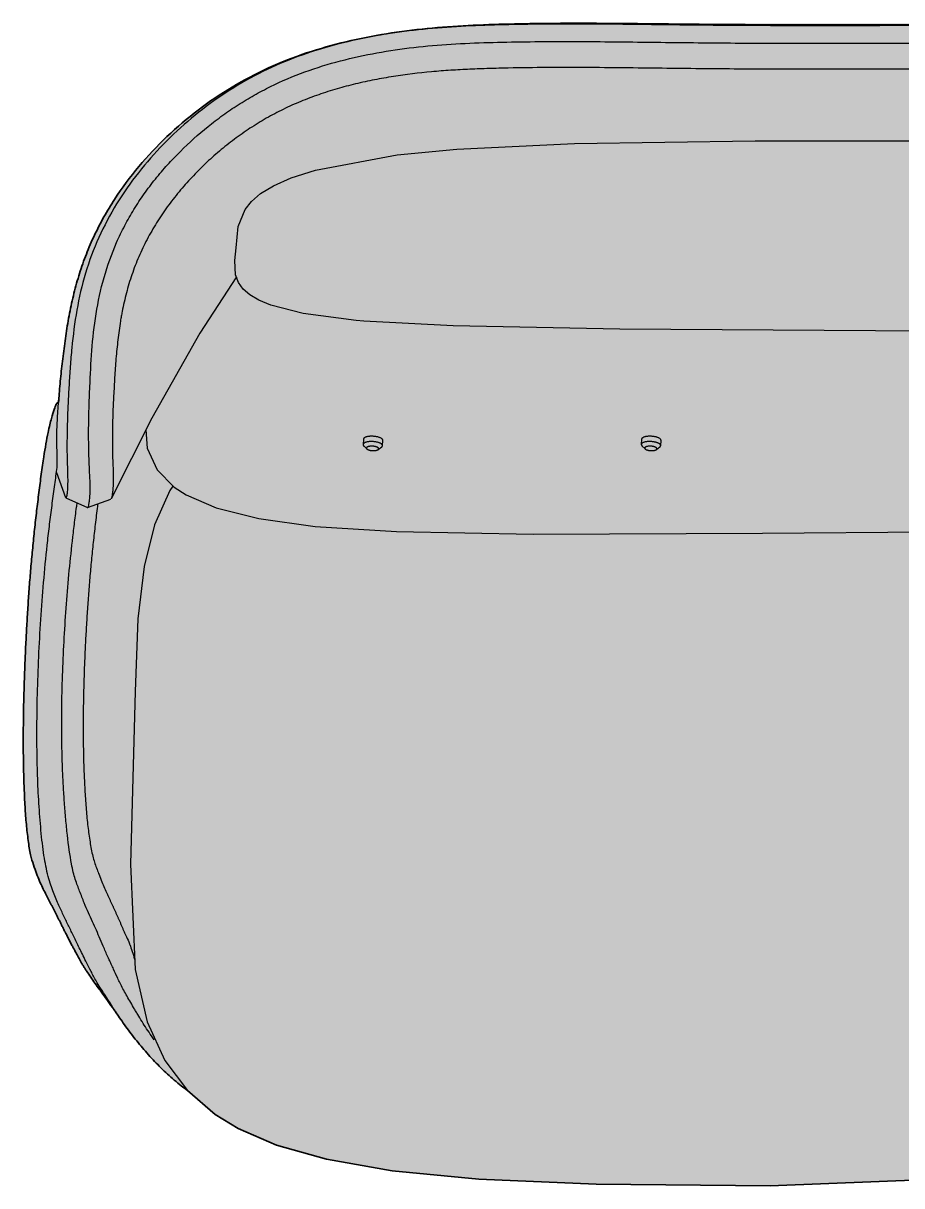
# Model space of a CAD drawing. Header units: millimetres. Extents: x 0 to 3531, y -1408 to 1130.
# Drawn here: x 2020 to 2753, y -1344 to -375 of the extents above; entities that cross this region are included whole.
import ezdxf

# ---------------------------------------------------------------- set-up
doc = ezdxf.new("R2010")
doc.units = ezdxf.units.MM
doc.layers.add('Blocks', color=7, linetype='Continuous')
doc.layers.add('Blocks$Fill', color=7, linetype='Continuous', true_color=0xffffff)
doc.layers.add('Blocks$Inner', color=7, linetype='Continuous', lineweight=25, true_color=0x007f00)
doc.layers.add('Blocks$Outline', color=7, linetype='Continuous', lineweight=35, true_color=0xff3f3f)

# ---------------------------------------------------------------- blocks, each defined once
blk = doc.blocks.new('Ro Top')
at = {"layer": 'Blocks$Fill'}
blk.add_hatch(color=256, dxfattribs=at).paths.add_polyline_path([(-136.73, -267.22), (-135.42, -266.32), (-134.11, -265.36), (-131.51, -263.34), (-125.65, -258.53), (-122.79, -256.05), (-119.98, -253.52), (-117.21, -250.95), (-114.5, -248.32), (-111.83, -245.64), (-109.21, -242.91), (-104.09, -237.32), (-99.13, -231.62), (-94.32, -225.82), (-89.69, -219.95), (-85.27, -214), (-63.79, -183.61), (-61.43, -180.48), (-59.54, -177.87), (-55.99, -172.77), (-49.9, -163.56), (-48.59, -161.46), (-47.37, -159.36), (-41.66, -148.66), (-40.29, -146.22), (-39.44, -144.62), (-35.66, -137.07), (-34.24, -134.43), (-33.57, -133.12), (-30.43, -126.67), (-18.21, -102.95), (-15.81, -98.02), (-13.34, -92.64), (-12.09, -89.67), (-10.83, -86.46), (-9.56, -82.99), (-8.28, -79.23), (-7.01, -75.18), (-5.73, -70.83), (-4.73, -65), (-3.82, -58.82), (-3.01, -52.31), (-2.3, -45.47), (-1.7, -38.26), (-0.48, -15.21), (0.24, 15.83), (-0.25, 62.19), (-2.86, 123.77), (-6.86, 177.44), (-12.75, 231.14), (-16.85, 261.01), (-18.59, 271.59), (-20.44, 281.22), (-21.9, 287.6), (-23.22, 292.81), (-24.42, 296.99), (-24.96, 298.74), (-25.48, 300.28), (-25.97, 301.63), (-26.42, 302.8), (-26.85, 303.8), (-27.05, 304.23), (-27.24, 304.63), (-27.42, 304.99), (-27.6, 305.31), (-27.77, 305.6), (-27.85, 305.73), (-27.93, 305.85), (-28.01, 305.96), (-28.08, 306.07), (-28.16, 306.17), (-28.23, 306.25), (-28.26, 306.29), (-28.3, 306.33), (-28.33, 306.37), (-28.36, 306.4), (-28.4, 306.44), (-28.43, 306.47), (-28.46, 306.49), (-28.49, 306.52), (-28.5, 306.53), (-28.52, 306.54), (-28.53, 306.55), (-28.55, 306.56), (-28.56, 306.57), (-28.58, 306.58), (-28.59, 306.59), (-28.6, 306.6), (-28.62, 306.6), (-28.63, 306.61), (-28.64, 306.62), (-28.65, 306.62), (-28.67, 306.63), (-28.68, 306.63), (-28.69, 306.64), (-28.7, 306.64), (-28.7, 306.64), (-28.71, 306.64), (-28.72, 306.64), (-28.72, 306.64), (-28.73, 306.64), (-28.73, 306.65), (-28.74, 306.65), (-28.75, 306.65), (-28.75, 306.65), (-28.76, 306.65), (-28.76, 306.65), (-28.77, 306.65), (-28.77, 306.65), (-28.78, 306.65), (-28.78, 306.65), (-28.79, 306.65), (-28.8, 306.65), (-28.8, 306.65), (-28.81, 306.65), (-28.81, 306.65), (-28.82, 306.65), (-28.82, 306.65), (-28.83, 306.65), (-28.83, 306.64), (-28.84, 306.64), (-28.84, 306.64), (-28.85, 306.64), (-28.85, 306.64), (-28.86, 306.64), (-28.86, 306.64), (-28.87, 306.63), (-28.87, 306.63), (-28.88, 306.63), (-28.88, 306.63), (-28.89, 306.62), (-28.89, 306.62), (-28.9, 306.62), (-28.9, 306.62), (-28.91, 306.61), (-28.91, 306.61), (-28.92, 306.61), (-28.92, 306.6), (-28.93, 306.6), (-28.93, 306.59), (-28.94, 306.59), (-28.94, 306.59), (-28.95, 306.58), (-28.95, 306.58), (-28.96, 306.57), (-28.97, 306.56), (-28.98, 306.55), (-28.98, 306.54), (-28.99, 306.53), (-29, 306.52), (-29.01, 306.51), (-29.02, 306.49), (-29.03, 306.48), (-29.04, 306.47), (-29.05, 306.45), (-29.07, 306.42), (-29.08, 306.39), (-29.1, 306.36), (-29.14, 306.28), (-29.17, 306.2), (-31.25, 330.07), (-34.25, 355.33), (-35.43, 363.73), (-36.76, 372.12), (-38.3, 380.53), (-40.05, 388.91), (-42.01, 397.23), (-44.19, 405.49), (-46.63, 413.68), (-49.35, 421.79), (-52.33, 429.81), (-55.57, 437.7), (-59.08, 445.49), (-62.87, 453.18), (-66.93, 460.74), (-71.23, 468.16), (-75.77, 475.42), (-80.53, 482.53), (-85.52, 489.47), (-90.71, 496.25), (-96.11, 502.87), (-101.71, 509.33), (-107.49, 515.62), (-113.44, 521.76), (-119.57, 527.72), (-125.85, 533.52), (-132.29, 539.15), (-138.88, 544.6), (-145.61, 549.86), (-152.48, 554.95), (-159.49, 559.84), (-166.62, 564.53), (-173.88, 569.02), (-181.28, 573.31), (-188.79, 577.39), (-196.41, 581.26), (-204.15, 584.91), (-211.98, 588.36), (-219.91, 591.59), (-227.92, 594.61), (-236.01, 597.43), (-244.17, 600.05), (-252.38, 602.47), (-260.64, 604.72), (-268.95, 606.79), (-277.3, 608.69), (-285.68, 610.44), (-294.1, 612.03), (-302.54, 613.47), (-319.49, 615.92), (-336.51, 617.83), (-353.57, 619.26), (-370.66, 620.29), (-404.91, 621.54), (-507.58, 621.91), (-1071.27, 622.09), (-1105.5, 621.54), (-1139.75, 620.29), (-1156.84, 619.26), (-1173.9, 617.83), (-1190.92, 615.92), (-1207.87, 613.47), (-1216.31, 612.03), (-1224.73, 610.44), (-1233.11, 608.69), (-1241.46, 606.79), (-1249.77, 604.72), (-1258.03, 602.47), (-1266.24, 600.05), (-1274.4, 597.43), (-1282.49, 594.61), (-1290.5, 591.59), (-1298.43, 588.36), (-1306.26, 584.91), (-1314, 581.26), (-1321.62, 577.39), (-1329.13, 573.31), (-1336.52, 569.02), (-1343.79, 564.53), (-1350.92, 559.84), (-1357.93, 554.95), (-1364.8, 549.86), (-1371.53, 544.6), (-1378.12, 539.15), (-1384.55, 533.52), (-1390.84, 527.72), (-1396.97, 521.76), (-1402.92, 515.62), (-1408.7, 509.33), (-1414.3, 502.87), (-1419.69, 496.25), (-1424.89, 489.47), (-1429.88, 482.53), (-1434.64, 475.42), (-1439.18, 468.16), (-1443.48, 460.74), (-1447.53, 453.18), (-1451.33, 445.49), (-1454.84, 437.7), (-1458.08, 429.81), (-1461.06, 421.79), (-1463.77, 413.68), (-1466.22, 405.49), (-1468.4, 397.23), (-1470.36, 388.91), (-1472.1, 380.53), (-1473.65, 372.12), (-1474.98, 363.73), (-1477.23, 346.89), (-1479.97, 321.74), (-1481.23, 306.2), (-1481.27, 306.28), (-1481.31, 306.36), (-1481.33, 306.39), (-1481.34, 306.42), (-1481.36, 306.45), (-1481.37, 306.47), (-1481.38, 306.48), (-1481.39, 306.49), (-1481.4, 306.51), (-1481.41, 306.52), (-1481.42, 306.53), (-1481.42, 306.54), (-1481.43, 306.55), (-1481.44, 306.56), (-1481.45, 306.57), (-1481.46, 306.58), (-1481.46, 306.58), (-1481.47, 306.59), (-1481.47, 306.59), (-1481.48, 306.59), (-1481.48, 306.6), (-1481.49, 306.6), (-1481.49, 306.61), (-1481.5, 306.61), (-1481.5, 306.61), (-1481.51, 306.62), (-1481.51, 306.62), (-1481.52, 306.62), (-1481.52, 306.62), (-1481.53, 306.63), (-1481.53, 306.63), (-1481.54, 306.63), (-1481.54, 306.63), (-1481.55, 306.64), (-1481.55, 306.64), (-1481.56, 306.64), (-1481.56, 306.64), (-1481.57, 306.64), (-1481.57, 306.64), (-1481.58, 306.64), (-1481.58, 306.65), (-1481.59, 306.65), (-1481.59, 306.65), (-1481.6, 306.65), (-1481.6, 306.65), (-1481.61, 306.65), (-1481.61, 306.65), (-1481.62, 306.65), (-1481.62, 306.65), (-1481.63, 306.65), (-1481.64, 306.65), (-1481.64, 306.65), (-1481.65, 306.65), (-1481.65, 306.65), (-1481.66, 306.65), (-1481.66, 306.65), (-1481.67, 306.65), (-1481.68, 306.65), (-1481.68, 306.64), (-1481.69, 306.64), (-1481.69, 306.64), (-1481.7, 306.64), (-1481.71, 306.64), (-1481.71, 306.64), (-1481.72, 306.64), (-1481.73, 306.63), (-1481.74, 306.63), (-1481.75, 306.62), (-1481.77, 306.62), (-1481.78, 306.61), (-1481.79, 306.6), (-1481.81, 306.6), (-1481.82, 306.59), (-1481.83, 306.58), (-1481.85, 306.57), (-1481.86, 306.56), (-1481.88, 306.55), (-1481.89, 306.54), (-1481.9, 306.53), (-1481.92, 306.52), (-1481.95, 306.49), (-1481.98, 306.47), (-1482.01, 306.44), (-1482.04, 306.4), (-1482.08, 306.37), (-1482.11, 306.33), (-1482.14, 306.29), (-1482.18, 306.25), (-1482.25, 306.17), (-1482.32, 306.07), (-1482.4, 305.96), (-1482.48, 305.85), (-1482.56, 305.73), (-1482.64, 305.6), (-1482.81, 305.31), (-1482.98, 304.99), (-1483.17, 304.63), (-1483.36, 304.23), (-1483.56, 303.8), (-1483.99, 302.8), (-1484.44, 301.63), (-1484.93, 300.28), (-1485.45, 298.74), (-1485.99, 296.99), (-1487.19, 292.81), (-1488.51, 287.6), (-1489.97, 281.22), (-1491.82, 271.59), (-1493.55, 261.01), (-1499.54, 215.8), (-1504.24, 169.76), (-1507.55, 123.77), (-1510.16, 62.19), (-1510.65, 15.83), (-1509.93, -15.21), (-1508.71, -38.26), (-1508.11, -45.47), (-1507.4, -52.31), (-1506.59, -58.82), (-1505.68, -65), (-1504.68, -70.83), (-1503.4, -75.18), (-1502.13, -79.23), (-1500.85, -82.99), (-1499.58, -86.46), (-1498.32, -89.67), (-1497.07, -92.64), (-1494.6, -98.02), (-1491.03, -105.29), (-1479.98, -126.67), (-1476.84, -133.12), (-1475.82, -135.09), (-1474.75, -137.07), (-1470.97, -144.62), (-1469.67, -147.02), (-1468.27, -149.52), (-1463.04, -159.36), (-1461.81, -161.46), (-1460.51, -163.56), (-1454.41, -172.77), (-1450.87, -177.87), (-1448.98, -180.48), (-1445.44, -185.23), (-1425.14, -214), (-1420.72, -219.95), (-1416.09, -225.82), (-1411.28, -231.62), (-1406.32, -237.32), (-1401.2, -242.91), (-1398.58, -245.64), (-1395.91, -248.32), (-1393.2, -250.95), (-1390.43, -253.52), (-1387.62, -256.05), (-1384.76, -258.53), (-1378.9, -263.34), (-1376.3, -265.36), (-1374.99, -266.32), (-1373.68, -267.22), (-1350.58, -287.28), (-1331.52, -298.95), (-1299.63, -312.67), (-1257.81, -324.49), (-1203.04, -334.13), (-1130.86, -341.2), (-1033.16, -345.33), (-887.89, -346.56), (-755.2, -341.3), (-622.52, -346.56), (-477.25, -345.33), (-379.55, -341.2), (-307.36, -334.13), (-252.6, -324.49), (-210.78, -312.67), (-178.89, -298.95), (-159.83, -287.28)], flags=0)
at = {"layer": 'Blocks$Inner'}
for p, q in [((-1227.11, 275.56), (-1227.37, 271.17)), ((-1211.18, 270.21), (-1210.91, 274.6)), ((-995.17, 275.56), (-995.43, 271.17)), ((-979.24, 270.21), (-978.97, 274.6)), ((-1226.82, 270.02), (-1224.2, 267.47)), ((-1214.77, 266.91), (-1211.86, 269.13)), ((-994.88, 270.02), (-992.26, 267.47)), ((-982.83, 266.91), (-979.92, 269.13)), ((-1483, 247.83), (-1475.35, 226.89)), ((-1475.15, 226.59), (-1457.17, 218.62)), ((-1457.01, 218.62), (-1437.53, 225.64))]:
    blk.add_line(p, q, dxfattribs=at)
for points in [[(-757.5, 365.55), (-1013.35, 367.14), (-1152.29, 370.02), (-1226.68, 374.04), (-1233.09, 374.59), (-1277.18, 380.32), (-1304.4, 387.18), (-1314.39, 391.33), (-1321.89, 395.79), (-1327.38, 400.64), (-1331.22, 406.08), (-1333.63, 412.66), (-1334.28, 424.6), (-1333.31, 435.05), (-1331.45, 452.73), (-1325.8, 466.87), (-1320.46, 473.56), (-1312.77, 480.2), (-1302.04, 486.82), (-1287.27, 493.4), (-1267.14, 499.89), (-1198.9, 512.58), (-1149.18, 517.26), (-1051.1, 521.98), (-900.37, 524.28), (-755.2, 524.3)], [(-1332.95, 411), (-1363.59, 364.06), (-1403.44, 293.08), (-1437.33, 225.9)], [(-1408.49, 283.39), (-1407.34, 268.15), (-1398.99, 249.95), (-1384.74, 235.56), (-1374.98, 229.24), (-1349.9, 218.43), (-1314.26, 209.39), (-1267.35, 202.84), (-1199.56, 198.61), (-1085.6, 196.47), (-894.46, 197.29), (-755.2, 198.44), (-615.95, 197.29), (-424.8, 196.47), (-310.85, 198.61), (-243.05, 202.84), (-196.15, 209.39), (-160.51, 218.43), (-135.43, 229.24), (-125.67, 235.56), (-111.42, 249.95), (-103.07, 268.15), (-101.92, 283.39)], [(-1385.94, 236.52), (-1388.46, 232.95), (-1401.17, 204.22), (-1410, 169.62), (-1415.28, 125.99), (-1417.42, 65.42), (-1421.28, -78.58), (-1417.48, -166.42), (-1407.32, -209.91), (-1392.56, -242.11), (-1373.68, -267.22), (-1350.58, -287.28), (-1331.52, -298.95), (-1299.63, -312.67), (-1257.81, -324.49), (-1203.04, -334.13), (-1130.86, -341.2), (-1033.16, -345.33), (-887.89, -346.56), (-755.2, -341.3)]]:
    blk.add_lwpolyline(points, dxfattribs=at)
for points, knots in [([(-1482.39, 252.02), (-1482.39, 252.43), (-1482.38, 253.68), (-1482.38, 255.67), (-1482.38, 257.98), (-1482.38, 259.9), (-1482.4, 262.01), (-1482.47, 265.06), (-1482.6, 269.33), (-1482.74, 275.23), (-1482.7, 281.8), (-1482.4, 289.08), (-1481.92, 296.96), (-1481.32, 305.17), (-1480.68, 313.46), (-1479.99, 321.73), (-1478.9, 332.84), (-1477.6, 344.07), (-1476.17, 355.34), (-1475, 363.73), (-1473.69, 372.11), (-1471.62, 383.35), (-1468.56, 397.28), (-1463.96, 413.73), (-1458.25, 429.89), (-1451.52, 445.56), (-1443.64, 460.84), (-1431.84, 480.43), (-1414.81, 503.29), (-1391.27, 528.17), (-1365.16, 550.36), (-1336.86, 569.57), (-1306.54, 585.49), (-1274.57, 597.96), (-1230.56, 610.32), (-1185.31, 617.39), (-1139.77, 620.48), (-1105.49, 621.65), (-1071.29, 622.17), (-1037, 622.21), (-1002.86, 621.94), (-968.56, 621.52), (-934.39, 621.16), (-888.75, 620.91), (-843.09, 620.9), (-797.43, 620.98), (-772.9, 621.01), (-759.79, 621.02), (-758.1, 621.02), (-757.14, 621.03), (-756.17, 621.03), (-755.2, 621.03)], [0.9971802, 0.9971802, 0.9971802, 0.9971802, 1.0001598, 1.0055945, 1.0083119, 1.0110293, 1.0137467, 1.0164641, 1.0218989, 1.0273337, 1.0327684, 1.0382032, 1.043638, 1.0490728, 1.0545076, 1.0599424, 1.0653771, 1.0762467, 1.0816815, 1.0871163, 1.0925511, 1.0979858, 1.1088554, 1.119725, 1.1305945, 1.1414641, 1.1523337, 1.1632032, 1.1849424, 1.2066815, 1.2284206, 1.2501598, 1.2718989, 1.293638, 1.3153771, 1.3588554, 1.3805945, 1.4023337, 1.4240728, 1.4458119, 1.4675511, 1.4892902, 1.5110293, 1.5327684, 1.5762467, 1.5979858, 1.619725, 1.6229432, 1.6229432, 1.6229432, 1.6247828, 1.6247828, 1.6247828, 1.6247828]), ([(-755.2, 620.24), (-756.17, 620.24), (-757.14, 620.24), (-758.1, 620.23), (-766.94, 620.23), (-786.36, 620.2), (-816.37, 620.15), (-848.11, 620.12), (-890.44, 620.15), (-943.35, 620.41), (-996.23, 621.16), (-1038.55, 621.51), (-1070.3, 621.52), (-1101.99, 621.13), (-1133.71, 620.24), (-1160.17, 618.76), (-1181.26, 616.78), (-1202.3, 614.22), (-1228.39, 609.79), (-1259.26, 602.25), (-1289.38, 592.07), (-1318.29, 578.84), (-1345.54, 562.52), (-1370.86, 543.38), (-1394.11, 521.82), (-1415.11, 498.02), (-1433.38, 472), (-1448.3, 443.9), (-1459.41, 414.07), (-1466.54, 383.15), (-1469.86, 356.9), (-1471.54, 336.18), (-1472.54, 320.72), (-1473.4, 305.27), (-1473.96, 290.18), (-1474.26, 275.86), (-1474.25, 262.77), (-1473.88, 251.93), (-1473.62, 243.38), (-1473.65, 236.73), (-1473.94, 231.79), (-1474.38, 228.53), (-1474.78, 226.83), (-1475.03, 226.55), (-1475.13, 226.58)], [-0.0814731, -0.0814731, -0.0814731, -0.0814731, -0.0796473, -0.0796473, -0.0796473, -0.0629462, -0.0429462, -0.0229462, -0.0029462, 0.0370538, 0.0770538, 0.0970538, 0.1170538, 0.1370538, 0.1570538, 0.1770538, 0.1870538, 0.1970538, 0.2170538, 0.2370538, 0.2570538, 0.2770538, 0.2970538, 0.3170538, 0.3370538, 0.3570538, 0.3770538, 0.3970538, 0.4170538, 0.4370538, 0.4570538, 0.4670538, 0.4770538, 0.4870538, 0.4970538, 0.5070538, 0.5170538, 0.5270538, 0.5370538, 0.5470538, 0.5570538, 0.5670538, 0.5770538, 0.5870538, 0.5870538, 0.5870538, 0.5870538]), ([(-1455.16, 319.1), (-1454.75, 329.12), (-1453.83, 349.33), (-1450.47, 380.1), (-1444.01, 410.48), (-1435.24, 434.92), (-1426.22, 453.65), (-1418.54, 467.14), (-1409.99, 480.07), (-1400.58, 492.52), (-1390.53, 504.29), (-1376.22, 519.27), (-1360.86, 533.04), (-1344.4, 545.62), (-1331.62, 554.32), (-1318.28, 562.36), (-1299.99, 572.02), (-1276.06, 582.16), (-1246.3, 591.29), (-1215.88, 597.9), (-1185.09, 602.38), (-1154.04, 605), (-1122.91, 606.25), (-1091.88, 606.86), (-1060.81, 607.04), (-1029.71, 606.91), (-988.26, 606.47), (-936.46, 605.78), (-874.25, 605.52), (-814.8, 605.55), (-776.09, 605.62), (-758.1, 605.64), (-757.14, 605.64), (-756.17, 605.64), (-755.2, 605.64)], [1, 1, 1, 1, 1.03125, 1.0625, 1.09375, 1.125, 1.140625, 1.15625, 1.171875, 1.1875, 1.203125, 1.21875, 1.25, 1.265625, 1.28125, 1.296875, 1.3125, 1.34375, 1.375, 1.40625, 1.4375, 1.46875, 1.5, 1.53125, 1.5625, 1.59375, 1.625, 1.6875, 1.75, 1.8125, 1.8667073, 1.8667073, 1.8667073, 1.8696196, 1.8696196, 1.8696196, 1.8696196]), ([(-755.2, 583.99), (-756.17, 583.98), (-757.14, 583.98), (-758.1, 583.98), (-777.98, 583.96), (-819.22, 583.88), (-871.19, 583.86), (-913.89, 584.02), (-956.73, 584.35), (-999.37, 584.95), (-1042.24, 585.3), (-1074.15, 585.32), (-1100.94, 584.99), (-1122.3, 584.49), (-1138.31, 583.89), (-1154.3, 583.04), (-1175.59, 581.42), (-1196.85, 578.83), (-1217.91, 575.14), (-1233.58, 571.73), (-1249.11, 567.66), (-1264.39, 562.82), (-1279.39, 557.13), (-1294, 550.59), (-1308.12, 543.1), (-1321.74, 534.79), (-1334.78, 525.61), (-1347.24, 515.71), (-1359.12, 505.08), (-1370.34, 493.81), (-1379.14, 483.89), (-1385.83, 475.58), (-1390.61, 469.23), (-1395.16, 462.71), (-1399.53, 455.98), (-1403.66, 449.09), (-1408.79, 439.75), (-1414.51, 427.71), (-1420.32, 412.7), (-1424.12, 400.03), (-1426.6, 389.75), (-1427.99, 383.24), (-1428.98, 378), (-1429.87, 372.78), (-1430.83, 366.26), (-1431.8, 358.44), (-1432.66, 350.57), (-1433.42, 342.67), (-1434.24, 332.22), (-1434.67, 324.5), (-1434.88, 319.46)], [0.8649995, 0.8649995, 0.8649995, 0.8649995, 0.8680131, 0.8680131, 0.8680131, 0.9299989, 0.9966656, 1.0299989, 1.0633323, 1.1299989, 1.1633323, 1.1966656, 1.2299989, 1.2466656, 1.2633323, 1.2799989, 1.2966656, 1.3299989, 1.3466656, 1.3633323, 1.3799989, 1.3966656, 1.4133323, 1.4299989, 1.4466656, 1.4633323, 1.4799989, 1.4966656, 1.5133323, 1.5299989, 1.5466656, 1.5549989, 1.5633323, 1.5716656, 1.5799989, 1.5883323, 1.5966656, 1.6133323, 1.6299989, 1.6466656, 1.6549989, 1.6633323, 1.6674989, 1.6716656, 1.6799989, 1.6883323, 1.6966656, 1.7049989, 1.7133323, 1.7299989, 1.7299989, 1.7299989, 1.7299989]), ([(-1457.29, 218.72), (-1457.17, 218.57), (-1456.89, 218.54), (-1456.41, 219.44), (-1455.87, 221.46), (-1455.35, 224.8), (-1455.01, 228.73), (-1454.86, 232.59), (-1454.85, 235.81), (-1454.93, 239.39), (-1455.15, 244.74), (-1455.48, 250.92), (-1455.78, 258.18), (-1455.97, 264.01), (-1456.1, 270.19), (-1456.17, 276.68), (-1456.17, 283.41), (-1456.09, 292.59), (-1455.78, 304.54), (-1455.38, 314.23), (-1455.16, 319.1)], [0.6578947, 0.6578947, 0.6578947, 0.6578947, 0.6842105, 0.7105263, 0.7368421, 0.7631579, 0.7894737, 0.8026316, 0.8157895, 0.8289474, 0.8421053, 0.8684211, 0.8815789, 0.8947368, 0.9078947, 0.9210526, 0.9342105, 0.9473684, 0.9736842, 1, 1, 1, 1]), ([(-1434.88, 319.46), (-1435.23, 314.34), (-1435.78, 304.18), (-1436.17, 291.98), (-1436.31, 282.61), (-1436.34, 275.82), (-1436.32, 270.46), (-1436.29, 266.4), (-1436.25, 263.47), (-1436.2, 260.69), (-1436.08, 257.16), (-1435.9, 253.08), (-1435.74, 249.4), (-1435.66, 246.66), (-1435.64, 244.69), (-1435.65, 242.82), (-1435.69, 240.46), (-1435.77, 237.78), (-1435.93, 234.98), (-1436.19, 231.79), (-1436.58, 228.77), (-1437.07, 226.5), (-1437.32, 225.88), (-1437.42, 225.74)], [1.7299989, 1.7299989, 1.7299989, 1.7299989, 1.7577767, 1.7855545, 1.7994434, 1.8133323, 1.8272212, 1.8341656, 1.84111, 1.8480545, 1.8549989, 1.8688878, 1.8827767, 1.8897212, 1.8966656, 1.90361, 1.9105545, 1.9244434, 1.9383323, 1.9522212, 1.9799989, 2.0077767, 2.0355545, 2.0355545, 2.0355545, 2.0355545]), ([(-1489.97, 281.22), (-1488.95, 285.9), (-1487.1, 293.49), (-1484.85, 300.79), (-1483.38, 304.33), (-1482.46, 305.94), (-1481.89, 306.61), (-1481.5, 306.71), (-1481.34, 306.43), (-1481.23, 306.2)], [1.99382008, 1.99382008, 1.99382008, 1.99382008, 2.00468965, 2.01555921, 2.02642878, 2.03186356, 2.03729834, 2.04273313, 2.04869881, 2.04869881, 2.04869881, 2.04869881]), ([(-1504.68, -70.83), (-1505.37, -67.06), (-1506.33, -61.05), (-1507.41, -52.35), (-1508.13, -45.54), (-1508.73, -38.32), (-1509.21, -30.73), (-1509.61, -22.96), (-1509.94, -15.21), (-1510.22, -7.5), (-1510.43, 0.27), (-1510.57, 8.05), (-1510.69, 18.43), (-1510.69, 31.33), (-1510.51, 46.79), (-1510.19, 62.19), (-1509.71, 77.62), (-1509.13, 93.01), (-1508.41, 108.39), (-1507.57, 123.78), (-1506.77, 136.57), (-1506.05, 146.82), (-1505.49, 154.44), (-1504.89, 162.07), (-1504.24, 169.76), (-1503.56, 177.45), (-1502.84, 185.08), (-1502.08, 192.73), (-1501.28, 200.45), (-1500.44, 208.16), (-1499.55, 215.8), (-1498.62, 223.44), (-1497.35, 233.71), (-1495.69, 246.52), (-1494.28, 256.31), (-1493.55, 261.01)], [-0.00618, -0.00618, -0.00618, -0.00618, 0.039275, 0.062002, 0.084729, 0.107456, 0.130184, 0.152911, 0.175638, 0.198366, 0.221093, 0.24382, 0.266547, 0.312002, 0.357456, 0.402911, 0.448366, 0.49382, 0.539275, 0.584729, 0.630184, 0.652911, 0.675638, 0.698366, 0.721093, 0.74382, 0.766547, 0.789275, 0.812002, 0.834729, 0.857456, 0.880184, 0.902911, 0.948366, 0.99382, 0.99382, 0.99382, 0.99382]), ([(-1491.4, -82.23), (-1491.98, -79.63), (-1493.09, -73.88), (-1494.49, -63.85), (-1495.67, -53.13), (-1496.67, -42.05), (-1497.49, -30.74), (-1498.36, -15.27), (-1499.18, 6.84), (-1499.42, 35.73), (-1498.85, 67.05), (-1497.67, 98.19), (-1495.89, 129.15), (-1493.49, 160.13), (-1491.18, 183.32), (-1489.41, 198.85), (-1488.47, 206.6), (-1487.48, 214.43), (-1486.46, 222.32), (-1485.44, 230.05), (-1484.09, 240.07), (-1483.06, 247.44), (-1482.39, 252.02)], [0, 0, 0, 0, 0.0340909, 0.0681818, 0.1022727, 0.1363636, 0.1704545, 0.2045455, 0.2727273, 0.3636364, 0.4545455, 0.5454545, 0.6363636, 0.7272727, 0.8181818, 0.8409091, 0.8636364, 0.8863636, 0.9090909, 0.9318182, 0.9545455, 0.9971802, 0.9971802, 0.9971802, 0.9971802]), ([(-1470.48, -78.24), (-1471.78, -71.33), (-1473.46, -58.82), (-1475.25, -41.09), (-1476.37, -27.35), (-1477.26, -13.32), (-1478.17, 5.44), (-1478.72, 29.16), (-1478.56, 57.55), (-1477.75, 85.76), (-1476.38, 113.8), (-1474.47, 141.76), (-1472.02, 169.68), (-1469.52, 192.96), (-1467.48, 209.39), (-1466.39, 217.72), (-1465.91, 221.31), (-1465.74, 222.55)], [5, 5, 5, 5, 5.0833333, 5.125, 5.1666667, 5.2083333, 5.25, 5.3333333, 5.4166667, 5.5, 5.5833333, 5.6666667, 5.75, 5.8333333, 5.875, 5.8958333, 5.9068631, 5.9068631, 5.9068631, 5.9068631]), ([(-1448.59, 221.67), (-1448.68, 220.97), (-1449.08, 217.76), (-1449.79, 212.08), (-1450.69, 204.63), (-1451.55, 197.09), (-1452.36, 189.56), (-1453.13, 182.17), (-1453.86, 174.82), (-1454.55, 167.38), (-1455.21, 159.93), (-1455.82, 152.55), (-1456.39, 145.17), (-1456.93, 137.72), (-1457.45, 130.24), (-1458.07, 120.32), (-1458.78, 107.83), (-1459.49, 92.83), (-1460.04, 77.81), (-1460.46, 62.76), (-1460.7, 47.74), (-1460.77, 32.64), (-1460.63, 17.55), (-1460.3, 4.92), (-1459.92, -5.14), (-1459.55, -12.63), (-1459.12, -20.13), (-1458.63, -27.62), (-1458.05, -34.97), (-1457.38, -42.04), (-1456.6, -48.8), (-1455.44, -57.51), (-1454.45, -63.64), (-1453.75, -67.54)], [0.1073722, 0.1073722, 0.1073722, 0.1073722, 0.1136364, 0.1363636, 0.1590909, 0.1818182, 0.2045455, 0.2272727, 0.25, 0.2727273, 0.2954545, 0.3181818, 0.3409091, 0.3636364, 0.3863636, 0.4090909, 0.4545455, 0.5, 0.5454545, 0.5909091, 0.6363636, 0.6818182, 0.7272727, 0.7727273, 0.7954545, 0.8181818, 0.8409091, 0.8636364, 0.8863636, 0.9090909, 0.9318182, 0.9545455, 1, 1, 1, 1]), ([(-1437.53, -196.24), (-1446.33, -183.96), (-1446.67, -183.53), (-1447, -183.1), (-1448.36, -181.35), (-1450.92, -177.85), (-1454.47, -172.71), (-1457.15, -168.7), (-1459.12, -165.69), (-1460.52, -163.55), (-1461.83, -161.46), (-1463.46, -158.65), (-1465.31, -155.19), (-1467, -151.91), (-1468.12, -149.8), (-1468.75, -148.65), (-1469.21, -147.83), (-1469.67, -147.02), (-1470.26, -145.95), (-1471.26, -144.09), (-1472.57, -141.46), (-1473.8, -138.95), (-1474.75, -137.05), (-1475.35, -135.94), (-1475.82, -135.09), (-1476.28, -134.22), (-1477.07, -132.69), (-1478.14, -130.47), (-1479.16, -128.31), (-1479.98, -126.65), (-1480.59, -125.49), (-1481.21, -124.35), (-1482, -122.8), (-1482.97, -120.85), (-1484.11, -118.53), (-1485.07, -116.68), (-1485.85, -115.26), (-1486.61, -113.81), (-1487.56, -111.98), (-1488.7, -109.76), (-1489.86, -107.55), (-1491.03, -105.31), (-1492.59, -102.19), (-1494.58, -98.08), (-1497.06, -92.78), (-1500.42, -84.6), (-1502.98, -76.84), (-1504.68, -70.83)], [-0.3298052, -0.3298052, -0.3298052, -0.3298052, -0.3276085, -0.3276085, -0.3276085, -0.3186799, -0.3097513, -0.3008228, -0.2963585, -0.2918942, -0.2874299, -0.2829656, -0.2740371, -0.2651085, -0.2606442, -0.2584121, -0.2561799, -0.2539478, -0.2517156, -0.2472513, -0.2383228, -0.2293942, -0.2249299, -0.2204656, -0.2182335, -0.2160013, -0.2115371, -0.2026085, -0.1936799, -0.1892156, -0.1847513, -0.1802871, -0.1758228, -0.1668942, -0.1579656, -0.1490371, -0.1445728, -0.1401085, -0.1311799, -0.1222513, -0.1133228, -0.1043942, -0.0954656, -0.0776085, -0.0597513, -0.0418942, -0.0061799, -0.0061799, -0.0061799, -0.0061799]), ([(-1435.71, -198.82), (-1436.73, -196.07), (-1447.11, -180.93), (-1450.59, -174.72), (-1454.28, -167.78), (-1457.83, -160.81), (-1460.78, -154.87), (-1463.42, -149.58), (-1466.54, -142.99), (-1470.13, -135.52), (-1474.22, -127.2), (-1478.34, -118.85), (-1481.82, -111.03), (-1484.8, -103.72), (-1487.08, -97.7), (-1489.34, -90.94), (-1490.74, -85.48), (-1491.4, -82.23)], [-0.3103448, -0.3103448, -0.3103448, -0.3103448, -0.3017241, -0.2931034, -0.2758621, -0.2586207, -0.2413793, -0.2241379, -0.2068966, -0.1724138, -0.137931, -0.1034483, -0.0689655, -0.0517241, -0.0344828, -0.0172414, 0, 0, 0, 0]), ([(-1447.48, -87.28), (-1446.68, -89.36), (-1445.11, -93.29), (-1442.83, -98.55), (-1441.04, -102.61), (-1439.65, -105.71), (-1438.61, -107.95), (-1437.59, -110.15), (-1436.59, -112.35), (-1435.6, -114.52), (-1434.6, -116.62), (-1433.62, -118.76), (-1432.65, -120.97), (-1431.85, -122.81), (-1431.2, -124.26), (-1430.7, -125.33), (-1430.21, -126.41), (-1429.57, -127.93), (-1428.77, -129.89), (-1427.79, -132.25), (-1426.75, -134.52), (-1425.64, -136.78), (-1424.13, -140.01), (-1422.94, -142.77), (-1422.14, -144.85), (-1422.05, -145.09), (-1421.95, -145.34), (-1421.86, -145.59), (-1420.57, -149.02), (-1419.23, -153.09), (-1417.85, -157.81)], [3, 3, 3, 3, 3.083333, 3.166667, 3.25, 3.291667, 3.333333, 3.375, 3.416667, 3.458333, 3.5, 3.541667, 3.583333, 3.625, 3.645833, 3.666667, 3.6875, 3.708333, 3.75, 3.791667, 3.833333, 3.875, 3.916667, 4, 4, 4, 4.009661, 4.009661, 4.009661, 4.143195, 4.143195, 4.143195, 4.143195]), ([(-1401.41, -224.98), (-1402.21, -223.86), (-1404.39, -220.79), (-1407.87, -215.67), (-1411.69, -209.72), (-1414.69, -204.76), (-1416.97, -200.88), (-1419.22, -197.08), (-1421.92, -192.49), (-1424.91, -187.29), (-1427.59, -182.36), (-1429.89, -177.79), (-1432.64, -172.11), (-1434.33, -168.42), (-1435.32, -166.14)], [0.8684312, 0.8684312, 0.8684312, 0.8684312, 0.875, 0.8863636, 0.8977273, 0.9090909, 0.9147727, 0.9204545, 0.9318182, 0.9431818, 0.9545455, 0.9659091, 0.9772727, 1, 1, 1, 1]), ([(-1373.68, -267.22), (-1375.42, -266.05), (-1381.19, -261.62), (-1388.64, -255.28), (-1395.95, -248.36), (-1402.98, -241.13), (-1411.38, -231.67), (-1419.28, -221.95), (-1425.18, -214), (-1429.36, -208.03), (-1433.05, -202.66), (-1435.32, -199.36), (-1437.53, -196.24)], [-0.438553, -0.438553, -0.438553, -0.438553, -0.4310345, -0.4137931, -0.4051724, -0.3965517, -0.3793103, -0.362069, -0.3534483, -0.3448276, -0.3362069, -0.3298052, -0.3298052, -0.3298052, -0.3298052])]:
    blk.add_open_spline(points, degree=3, knots=knots, dxfattribs=at)
for points in [[(-1493.55, 261.01), (-1492.99, 264.66), (-1491.83, 271.75), (-1490.6, 278.2), (-1489.97, 281.22)], [(-1453.75, -67.54), (-1453.31, -69.6), (-1452.39, -73.4), (-1451.42, -76.58), (-1450.93, -78.02)], [(-1467.27, -91.13), (-1467.85, -89.32), (-1468.95, -85.54), (-1469.98, -80.91), (-1470.48, -78.24)], [(-1450.93, -78.02), (-1450.34, -79.73), (-1449.19, -82.98), (-1448.05, -85.9), (-1447.48, -87.28)], [(-1463.7, -101.03), (-1464.27, -99.54), (-1465.45, -96.49), (-1466.66, -93.03), (-1467.27, -91.13)], [(-1439.02, -158.18), (-1440.54, -154.88), (-1443.17, -148.96), (-1446.51, -140.99), (-1449.72, -133.66), (-1452.95, -126.54), (-1456.31, -119.18), (-1459.88, -110.91), (-1462.4, -104.48), (-1463.7, -101.03)], [(-1435.32, -166.14), (-1436.01, -164.67), (-1437.31, -161.89), (-1438.47, -159.38), (-1439.02, -158.18)]]:
    blk.add_open_spline(points, degree=3, dxfattribs=at)
for points, weights, knots in [([(-1211.35, 270.88), (-1212.68, 273.2), (-1219.1, 273.59), (-1227.2, 274.07), (-1227.37, 271.17), (-1227.39, 270.84), (-1227.2, 270.5)], [0.92303774436, 0.752678477875, 1, 0.707106781187, 1, 0.954428303312, 0.92303774436], [4.312032, 4.312032, 4.312032, 5.638426, 5.638426, 7.209223, 7.209223, 7.453625, 7.453625, 7.453625]), ([(-1210.91, 274.6), (-1210.74, 277.5), (-1218.84, 277.98), (-1226.94, 278.46), (-1227.11, 275.56)], [1, 0.707106781187, 1, 0.707106781187, 1], [4.398088, 4.398088, 4.398088, 5.968884, 5.968884, 7.539681, 7.539681, 7.539681]), ([(-979.41, 270.88), (-980.74, 273.2), (-987.16, 273.59), (-995.26, 274.07), (-995.43, 271.17), (-995.45, 270.84), (-995.26, 270.5)], [0.92303774436, 0.752678477875, 1, 0.707106781187, 1, 0.954428303312, 0.92303774436], [4.312032, 4.312032, 4.312032, 5.638426, 5.638426, 7.209223, 7.209223, 7.453625, 7.453625, 7.453625]), ([(-978.97, 274.6), (-978.8, 277.5), (-986.9, 277.98), (-995, 278.46), (-995.17, 275.56)], [1, 0.707106781187, 1, 0.707106781187, 1], [4.398088, 4.398088, 4.398088, 5.968884, 5.968884, 7.539681, 7.539681, 7.539681]), ([(-1214.45, 268.01), (-1215.28, 269.48), (-1219.33, 269.72), (-1224.44, 270.03), (-1224.55, 268.2), (-1224.56, 267.99), (-1224.44, 267.77)], [0.92303774436, 0.752678477875, 1, 0.707106781187, 1, 0.954428303312, 0.92303774436], [3.385995, 3.385995, 3.385995, 4.712389, 4.712389, 6.283185, 6.283185, 6.527588, 6.527588, 6.527588]), ([(-1224.44, 267.77), (-1223.6, 266.31), (-1219.55, 266.07), (-1214.45, 265.76), (-1214.34, 267.59), (-1214.33, 267.8), (-1214.45, 268.01)], [0.92303774436, 0.752678477875, 1, 0.707106781187, 1, 0.954428303312, 0.92303774436], [6.527588, 6.527588, 6.527588, 7.853982, 7.853982, 9.424778, 9.424778, 9.669181, 9.669181, 9.669181]), ([(-1211.86, 269.13), (-1211.21, 269.63), (-1211.18, 270.21), (-1211.16, 270.54), (-1211.35, 270.88)], [0.88717710509, 0.923725172555, 1, 0.954428303312, 0.92303774436], [3.6585653, 3.6585653, 3.6585653, 4.0676298, 4.0676298, 4.3120324, 4.3120324, 4.3120324]), ([(-982.51, 268.01), (-983.34, 269.48), (-987.39, 269.72), (-992.5, 270.03), (-992.61, 268.2), (-992.62, 267.99), (-992.5, 267.77)], [0.92303774436, 0.752678477875, 1, 0.707106781187, 1, 0.954428303312, 0.92303774436], [3.385995, 3.385995, 3.385995, 4.712389, 4.712389, 6.283185, 6.283185, 6.527588, 6.527588, 6.527588]), ([(-992.5, 267.77), (-991.66, 266.31), (-987.61, 266.07), (-982.51, 265.76), (-982.4, 267.59), (-982.39, 267.8), (-982.51, 268.01)], [0.92303774436, 0.752678477875, 1, 0.707106781187, 1, 0.954428303312, 0.92303774436], [6.527588, 6.527588, 6.527588, 7.853982, 7.853982, 9.424778, 9.424778, 9.669181, 9.669181, 9.669181]), ([(-979.92, 269.13), (-979.27, 269.63), (-979.24, 270.21), (-979.22, 270.54), (-979.41, 270.88)], [0.88717710509, 0.923725172555, 1, 0.954428303312, 0.92303774436], [3.6585653, 3.6585653, 3.6585653, 4.0676298, 4.0676298, 4.3120324, 4.3120324, 4.3120324])]:
    blk.add_rational_spline(points, weights, degree=2, knots=knots, dxfattribs=at)
for points in [[(-1227.2, 270.5), (-1227, 270.15), (-1226.58, 269.82)], [(-995.26, 270.5), (-995.06, 270.15), (-994.64, 269.82)]]:
    blk.add_rational_spline(points, [0.92303774436, 0.892629415257, 0.875528635677], degree=2, dxfattribs=at)
at = {"layer": 'Blocks$Outline'}
blk.add_lwpolyline([(-1373.68, -267.22), (-1350.58, -287.28), (-1331.52, -298.95), (-1299.63, -312.67), (-1257.81, -324.49), (-1203.04, -334.13), (-1130.86, -341.2), (-1033.16, -345.33), (-887.89, -346.56), (-755.2, -341.3), (-622.52, -346.56), (-477.25, -345.33), (-379.55, -341.2), (-307.36, -334.13), (-252.6, -324.49), (-210.78, -312.67), (-178.89, -298.95), (-159.83, -287.28), (-136.73, -267.22)], dxfattribs=at)
for points, knots in [([(-29.17, 306.2), (-29.36, 308.61), (-29.76, 313.8), (-30.42, 321.73), (-31.51, 332.84), (-32.81, 344.07), (-34.24, 355.34), (-35.41, 363.73), (-36.72, 372.11), (-38.79, 383.35), (-41.85, 397.28), (-46.45, 413.73), (-52.16, 429.89), (-58.89, 445.56), (-66.77, 460.84), (-78.56, 480.43), (-95.59, 503.29), (-119.14, 528.17), (-145.25, 550.36), (-173.55, 569.57), (-203.87, 585.49), (-235.84, 597.96), (-279.85, 610.32), (-325.1, 617.39), (-370.64, 620.48), (-404.92, 621.65), (-439.12, 622.17), (-473.41, 622.21), (-507.55, 621.94), (-541.85, 621.52), (-576.02, 621.16), (-621.65, 620.91), (-667.32, 620.9), (-712.98, 620.98), (-737.51, 621.01), (-750.62, 621.02), (-752.31, 621.02), (-753.27, 621.03), (-754.24, 621.03), (-755.2, 621.03), (-756.17, 621.03), (-757.14, 621.03), (-758.1, 621.02), (-759.79, 621.02), (-772.9, 621.01), (-797.43, 620.98), (-843.09, 620.9), (-888.75, 620.91), (-934.39, 621.16), (-968.56, 621.52), (-1002.86, 621.94), (-1037, 622.21), (-1071.29, 622.17), (-1105.49, 621.65), (-1139.77, 620.48), (-1185.31, 617.39), (-1230.56, 610.32), (-1274.57, 597.96), (-1306.54, 585.49), (-1336.86, 569.57), (-1365.16, 550.36), (-1391.27, 528.17), (-1414.81, 503.29), (-1431.84, 480.43), (-1443.64, 460.84), (-1451.52, 445.56), (-1458.25, 429.89), (-1463.96, 413.73), (-1468.56, 397.28), (-1471.62, 383.35), (-1473.69, 372.11), (-1475, 363.73), (-1476.17, 355.34), (-1477.6, 344.07), (-1478.9, 332.84), (-1479.99, 321.73), (-1480.65, 313.8), (-1481.05, 308.61), (-1481.23, 306.2)], [-2.199826, -2.199826, -2.199826, -2.199826, -2.195058, -2.189623, -2.184189, -2.173319, -2.167884, -2.162449, -2.157015, -2.15158, -2.14071, -2.129841, -2.118971, -2.108102, -2.097232, -2.086362, -2.064623, -2.042884, -2.021145, -1.999406, -1.977667, -1.955928, -1.934189, -1.89071, -1.868971, -1.847232, -1.825493, -1.803754, -1.782015, -1.760276, -1.738536, -1.716797, -1.673319, -1.65158, -1.629841, -1.626622, -1.626622, -1.626622, -1.624783, -1.624783, -1.624783, -1.622943, -1.622943, -1.622943, -1.619725, -1.597986, -1.576247, -1.532768, -1.511029, -1.48929, -1.467551, -1.445812, -1.424073, -1.402334, -1.380595, -1.358855, -1.315377, -1.293638, -1.271899, -1.25016, -1.228421, -1.206681, -1.184942, -1.163203, -1.152334, -1.141464, -1.130595, -1.119725, -1.108855, -1.097986, -1.092551, -1.087116, -1.081681, -1.076247, -1.065377, -1.059942, -1.054508, -1.04974, -1.04974, -1.04974, -1.04974]), ([(-1481.23, 306.2), (-1481.34, 306.43), (-1481.5, 306.71), (-1481.89, 306.61), (-1482.46, 305.94), (-1483.38, 304.33), (-1484.85, 300.79), (-1487.1, 293.49), (-1488.95, 285.9), (-1489.97, 281.22), (-1490.6, 278.2), (-1491.83, 271.75), (-1492.99, 264.66), (-1493.55, 261.01), (-1494.28, 256.31), (-1495.69, 246.52), (-1497.35, 233.71), (-1498.62, 223.44), (-1499.55, 215.8), (-1500.44, 208.16), (-1501.28, 200.45), (-1502.08, 192.73), (-1502.84, 185.08), (-1503.56, 177.45), (-1504.24, 169.76), (-1504.89, 162.07), (-1505.49, 154.44), (-1506.05, 146.82), (-1506.77, 136.57), (-1507.57, 123.78), (-1508.41, 108.39), (-1509.13, 93.01), (-1509.71, 77.62), (-1510.19, 62.19), (-1510.51, 46.79), (-1510.69, 31.33), (-1510.69, 18.43), (-1510.57, 8.05), (-1510.43, 0.27), (-1510.22, -7.5), (-1509.94, -15.21), (-1509.61, -22.96), (-1509.21, -30.73), (-1508.73, -38.32), (-1508.13, -45.54), (-1507.41, -52.35), (-1506.33, -61.05), (-1505.37, -67.06), (-1504.68, -70.83), (-1502.98, -76.84), (-1500.42, -84.6), (-1497.06, -92.78), (-1494.58, -98.08), (-1492.59, -102.19), (-1491.03, -105.31), (-1489.86, -107.55), (-1488.7, -109.76), (-1487.56, -111.98), (-1486.61, -113.81), (-1485.85, -115.26), (-1485.07, -116.68), (-1484.11, -118.53), (-1482.97, -120.85), (-1482, -122.8), (-1481.21, -124.35), (-1480.59, -125.49), (-1479.98, -126.65), (-1479.16, -128.31), (-1478.14, -130.47), (-1477.07, -132.69), (-1476.28, -134.22), (-1475.82, -135.09), (-1475.35, -135.94), (-1474.75, -137.05), (-1473.8, -138.95), (-1472.57, -141.46), (-1471.26, -144.09), (-1470.26, -145.95), (-1469.67, -147.02), (-1469.21, -147.83), (-1468.75, -148.65), (-1468.12, -149.8), (-1467, -151.91), (-1465.31, -155.19), (-1463.46, -158.65), (-1461.83, -161.46), (-1460.52, -163.55), (-1459.12, -165.69), (-1457.15, -168.7), (-1454.47, -172.71), (-1450.92, -177.85), (-1448.36, -181.35), (-1447, -183.1), (-1446.67, -183.53), (-1446.33, -183.96), (-1437.53, -196.24), (-1436.81, -197.27), (-1435, -199.82), (-1432.72, -203.14), (-1429.36, -208.03), (-1425.18, -214), (-1419.28, -221.95), (-1411.38, -231.67), (-1402.98, -241.13), (-1395.95, -248.36), (-1388.64, -255.28), (-1381.19, -261.62), (-1375.42, -266.05), (-1373.68, -267.22)], [-2.048699, -2.048699, -2.048699, -2.048699, -2.042733, -2.037298, -2.031864, -2.026429, -2.015559, -2.00469, -1.99382, -1.99382, -1.99382, -1.49382, -0.99382, -0.99382, -0.99382, -0.948366, -0.902911, -0.880184, -0.857456, -0.834729, -0.812002, -0.789275, -0.766547, -0.74382, -0.721093, -0.698366, -0.675638, -0.652911, -0.630184, -0.584729, -0.539275, -0.49382, -0.448366, -0.402911, -0.357456, -0.312002, -0.266547, -0.24382, -0.221093, -0.198366, -0.175638, -0.152911, -0.130184, -0.107456, -0.084729, -0.062002, -0.039275, 0.00618, 0.00618, 0.00618, 0.041894, 0.059751, 0.077608, 0.095466, 0.104394, 0.113323, 0.122251, 0.13118, 0.140108, 0.144573, 0.149037, 0.157966, 0.166894, 0.175823, 0.180287, 0.184751, 0.189216, 0.19368, 0.202608, 0.211537, 0.216001, 0.218233, 0.220466, 0.22493, 0.229394, 0.238323, 0.247251, 0.251716, 0.253948, 0.25618, 0.258412, 0.260644, 0.265108, 0.274037, 0.282966, 0.28743, 0.291894, 0.296358, 0.300823, 0.309751, 0.31868, 0.327608, 0.327608, 0.327608, 0.329805, 0.329805, 0.329805, 0.331909, 0.336207, 0.344828, 0.353448, 0.362069, 0.37931, 0.396552, 0.405172, 0.413793, 0.431034, 0.438553, 0.438553, 0.438553, 0.438553])]:
    blk.add_open_spline(points, degree=3, knots=knots, dxfattribs=at)

msp = doc.modelspace()

# ---------------------------------------------------------------- block references
at = {"layer": 'Blocks'}
msp.add_blockref('Ro Top', (3530.77, -997.69), dxfattribs=at)

doc.saveas('drawing.dxf')
